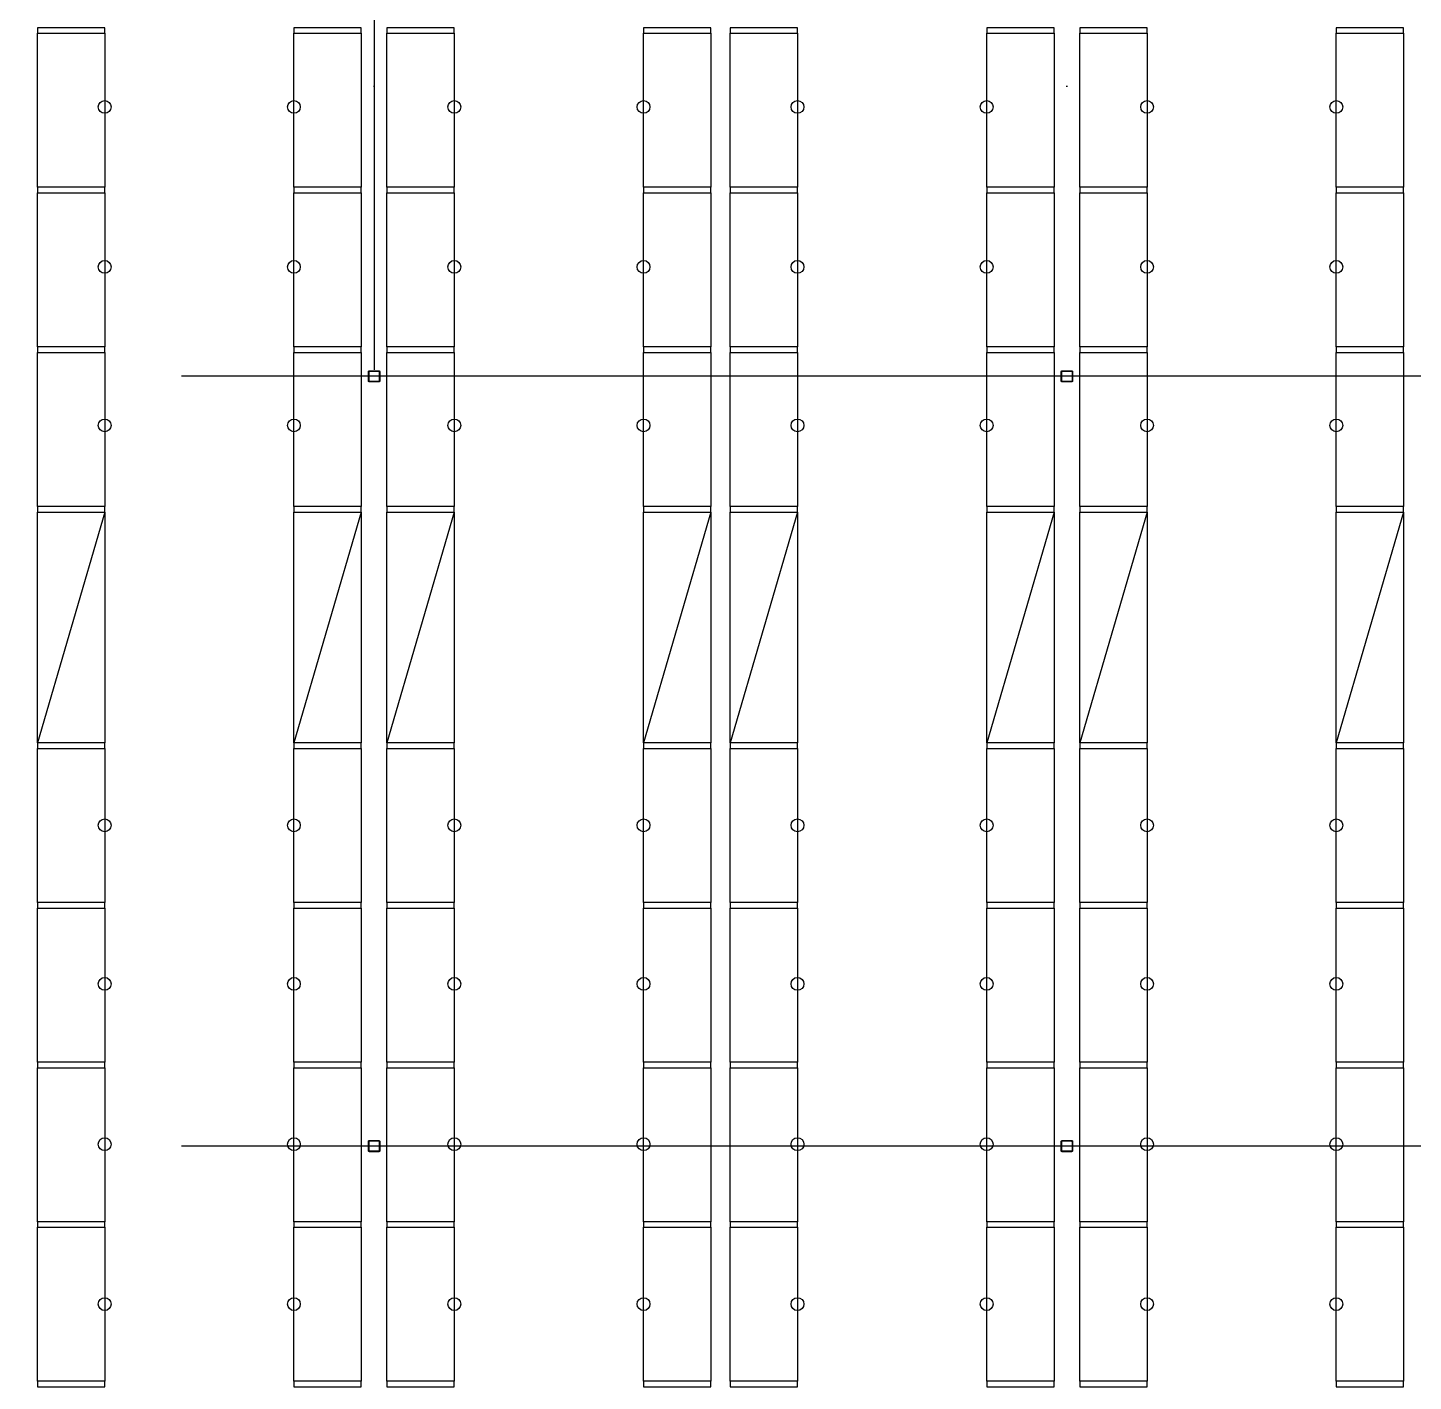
# Model space of a CAD drawing. Header units: millimetres. Extents: x 626570 to 643256, y 6233 to 11343.
# Drawn here: x 632928 to 633792, y 8820 to 9664 of the extents above; entities that cross this region are included whole.
import ezdxf

# ---------------------------------------------------------------- set-up
doc = ezdxf.new("R2010")
doc.units = ezdxf.units.MM
doc.header["$LTSCALE"] = 4000
doc.header["$MEASUREMENT"] = 0
doc.linetypes.add('DASHDOT', pattern=[1, 0.5, -0.25, 0, -0.25])
doc.linetypes.add('HIDDEN', pattern=[0.375, 0.25, -0.125])
for name, color, linetype in [('1', 4, 'DASHDOT'), ('17', 170, 'CONTINUOUS'), ('BEAMS', 170, 'CONTINUOUS'), ('FRAMES', 170, 'CONTINUOUS'), ('LIGHTS', 50, 'CONTINUOUS'), ('MASTERFOUNDATION_1', 4, 'DASHDOT'), ('MASTERFOUNDATION_25', 7, 'CONTINUOUS')]:
    doc.layers.add(name, color=color, linetype=linetype)

msp = doc.modelspace()

# ---------------------------------------------------------------- linework, layer by layer
at = {"layer": '1', "linetype": 'Continuous'}
msp.add_line((633143.86, 9922.61), (633143.86, 9450.6), dxfattribs=at)
at = {"layer": '17', "linetype": 'HIDDEN'}
for p, q in [((632975.86, 9361.97), (632933.86, 9217.97)), ((633135.86, 9361.97), (633093.86, 9217.97)), ((633193.86, 9361.97), (633151.86, 9217.97)), ((633353.87, 9361.97), (633311.87, 9217.97)), ((633407.87, 9361.97), (633365.87, 9217.97)), ((633567.87, 9361.97), (633525.87, 9217.97)), ((633625.87, 9361.97), (633583.87, 9217.97)), ((633785.87, 9361.97), (633743.87, 9217.97))]:
    msp.add_line(p, q, dxfattribs=at)
at = {"layer": 'BEAMS', "linetype": 'Continuous'}
for p, q in [((632933.86, 9564.47), (632933.86, 9660.47)), ((632975.86, 9660.47), (632975.86, 9564.47)), ((633093.86, 9564.47), (633093.86, 9660.47)), ((633135.86, 9660.47), (633135.86, 9564.47)), ((633151.86, 9564.47), (633151.86, 9660.47)), ((633193.86, 9660.47), (633193.86, 9564.47)), ((633311.87, 9564.47), (633311.87, 9660.47)), ((633353.87, 9660.47), (633353.87, 9564.47)), ((633365.87, 9564.47), (633365.87, 9660.47)), ((633407.87, 9660.47), (633407.87, 9564.47)), ((633525.87, 9564.47), (633525.87, 9660.47)), ((633567.87, 9660.47), (633567.87, 9564.47)), ((633583.87, 9564.47), (633583.87, 9660.47)), ((633625.87, 9660.47), (633625.87, 9564.47)), ((633743.87, 9564.47), (633743.87, 9660.47)), ((633785.87, 9660.47), (633785.87, 9564.47)), ((632933.86, 9464.97), (632933.86, 9560.97)), ((632975.86, 9560.97), (632975.86, 9464.97)), ((633093.86, 9464.97), (633093.86, 9560.97)), ((633135.86, 9560.97), (633135.86, 9464.97)), ((633151.86, 9464.97), (633151.86, 9560.97)), ((633193.86, 9560.97), (633193.86, 9464.97)), ((633311.87, 9464.97), (633311.87, 9560.97)), ((633353.87, 9560.97), (633353.87, 9464.97)), ((633365.87, 9464.97), (633365.87, 9560.97)), ((633407.87, 9560.97), (633407.87, 9464.97)), ((633525.87, 9464.97), (633525.87, 9560.97)), ((633567.87, 9560.97), (633567.87, 9464.97)), ((633583.87, 9464.97), (633583.87, 9560.97)), ((633625.87, 9560.97), (633625.87, 9464.97)), ((633743.87, 9464.97), (633743.87, 9560.97)), ((633785.87, 9560.97), (633785.87, 9464.97)), ((632933.86, 9365.47), (632933.86, 9461.47)), ((632975.86, 9461.47), (632975.86, 9365.47)), ((633093.86, 9365.47), (633093.86, 9461.47)), ((633135.86, 9461.47), (633135.86, 9365.47)), ((633151.86, 9365.47), (633151.86, 9461.47)), ((633193.86, 9461.47), (633193.86, 9365.47)), ((633311.87, 9365.47), (633311.87, 9461.47)), ((633353.87, 9461.47), (633353.87, 9365.47)), ((633365.87, 9365.47), (633365.87, 9461.47)), ((633407.87, 9461.47), (633407.87, 9365.47)), ((633525.87, 9365.47), (633525.87, 9461.47)), ((633567.87, 9461.47), (633567.87, 9365.47)), ((633583.87, 9365.47), (633583.87, 9461.47)), ((633625.87, 9461.47), (633625.87, 9365.47)), ((633743.87, 9365.47), (633743.87, 9461.47)), ((633785.87, 9461.47), (633785.87, 9365.47)), ((632933.86, 9217.97), (632933.86, 9361.97)), ((632975.86, 9361.97), (632975.86, 9217.97)), ((633093.86, 9217.97), (633093.86, 9361.97)), ((633135.86, 9361.97), (633135.86, 9217.97)), ((633151.86, 9217.97), (633151.86, 9361.97)), ((633193.86, 9361.97), (633193.86, 9217.97)), ((633311.87, 9217.97), (633311.87, 9361.97)), ((633353.87, 9361.97), (633353.87, 9217.97)), ((633365.87, 9217.97), (633365.87, 9361.97)), ((633407.87, 9361.97), (633407.87, 9217.97)), ((633525.87, 9217.97), (633525.87, 9361.97)), ((633567.87, 9361.97), (633567.87, 9217.97)), ((633583.87, 9217.97), (633583.87, 9361.97)), ((633625.87, 9361.97), (633625.87, 9217.97)), ((633743.87, 9217.97), (633743.87, 9361.97)), ((633785.87, 9361.97), (633785.87, 9217.97)), ((632933.86, 9118.47), (632933.86, 9214.47)), ((632975.86, 9214.47), (632975.86, 9118.47)), ((633093.86, 9118.47), (633093.86, 9214.47)), ((633135.86, 9214.47), (633135.86, 9118.47)), ((633151.86, 9118.47), (633151.86, 9214.47)), ((633193.86, 9214.47), (633193.86, 9118.47)), ((633311.87, 9118.47), (633311.87, 9214.47)), ((633353.87, 9214.47), (633353.87, 9118.47)), ((633365.87, 9118.47), (633365.87, 9214.47)), ((633407.87, 9214.47), (633407.87, 9118.47)), ((633525.87, 9118.47), (633525.87, 9214.47)), ((633567.87, 9214.47), (633567.87, 9118.47)), ((633583.87, 9118.47), (633583.87, 9214.47)), ((633625.87, 9214.47), (633625.87, 9118.47)), ((633743.87, 9118.47), (633743.87, 9214.47)), ((633785.87, 9214.47), (633785.87, 9118.47)), ((632933.86, 9018.97), (632933.86, 9114.97)), ((632975.86, 9114.97), (632975.86, 9018.97)), ((633093.86, 9018.97), (633093.86, 9114.97)), ((633135.86, 9114.97), (633135.86, 9018.97)), ((633151.86, 9018.97), (633151.86, 9114.97)), ((633193.86, 9114.97), (633193.86, 9018.97)), ((633311.87, 9018.97), (633311.87, 9114.97)), ((633353.87, 9114.97), (633353.87, 9018.97)), ((633365.87, 9018.97), (633365.87, 9114.97)), ((633407.87, 9114.97), (633407.87, 9018.97)), ((633525.87, 9018.97), (633525.87, 9114.97)), ((633567.87, 9114.97), (633567.87, 9018.97)), ((633583.87, 9018.97), (633583.87, 9114.97)), ((633625.87, 9114.97), (633625.87, 9018.97)), ((633743.87, 9018.97), (633743.87, 9114.97)), ((633785.87, 9114.97), (633785.87, 9018.97)), ((632933.86, 8919.47), (632933.86, 9015.47)), ((632975.86, 9015.47), (632975.86, 8919.47)), ((633093.86, 8919.47), (633093.86, 9015.47)), ((633135.86, 9015.47), (633135.86, 8919.47)), ((633151.86, 8919.47), (633151.86, 9015.47)), ((633193.86, 9015.47), (633193.86, 8919.47)), ((633311.87, 8919.47), (633311.87, 9015.47)), ((633353.87, 9015.47), (633353.87, 8919.47)), ((633365.87, 8919.47), (633365.87, 9015.47)), ((633407.87, 9015.47), (633407.87, 8919.47)), ((633525.87, 8919.47), (633525.87, 9015.47)), ((633567.87, 9015.47), (633567.87, 8919.47)), ((633583.87, 8919.47), (633583.87, 9015.47)), ((633625.87, 9015.47), (633625.87, 8919.47)), ((633743.87, 8919.47), (633743.87, 9015.47)), ((633785.87, 9015.47), (633785.87, 8919.47)), ((632933.86, 8819.97), (632933.86, 8915.97)), ((632975.86, 8915.97), (632975.86, 8819.97)), ((633093.86, 8819.97), (633093.86, 8915.97)), ((633135.86, 8915.97), (633135.86, 8819.97)), ((633151.86, 8819.97), (633151.86, 8915.97)), ((633193.86, 8915.97), (633193.86, 8819.97)), ((633311.87, 8819.97), (633311.87, 8915.97)), ((633353.87, 8915.97), (633353.87, 8819.97)), ((633365.87, 8819.97), (633365.87, 8915.97)), ((633407.87, 8915.97), (633407.87, 8819.97)), ((633525.87, 8819.97), (633525.87, 8915.97)), ((633567.87, 8915.97), (633567.87, 8819.97)), ((633583.87, 8819.97), (633583.87, 8915.97)), ((633625.87, 8915.97), (633625.87, 8819.97)), ((633743.87, 8819.97), (633743.87, 8915.97)), ((633785.87, 8915.97), (633785.87, 8819.97))]:
    msp.add_line(p, q, dxfattribs=at)
at = {"layer": 'FRAMES', "linetype": 'Continuous', "flags": 128}
for points in [[(632933.86, 9660.47), (632975.86, 9660.47), (632975.86, 9663.97), (632933.86, 9663.97), (632933.86, 9660.47)], [(633093.86, 9660.47), (633135.86, 9660.47), (633135.86, 9663.97), (633093.86, 9663.97), (633093.86, 9660.47)], [(633151.86, 9660.47), (633193.86, 9660.47), (633193.86, 9663.97), (633151.86, 9663.97), (633151.86, 9660.47)], [(633311.87, 9660.47), (633353.87, 9660.47), (633353.87, 9663.97), (633311.87, 9663.97), (633311.87, 9660.47)], [(633365.87, 9660.47), (633407.87, 9660.47), (633407.87, 9663.97), (633365.87, 9663.97), (633365.87, 9660.47)], [(633525.87, 9660.47), (633567.87, 9660.47), (633567.87, 9663.97), (633525.87, 9663.97), (633525.87, 9660.47)], [(633583.87, 9660.47), (633625.87, 9660.47), (633625.87, 9663.97), (633583.87, 9663.97), (633583.87, 9660.47)], [(633743.87, 9660.47), (633785.87, 9660.47), (633785.87, 9663.97), (633743.87, 9663.97), (633743.87, 9660.47)], [(632933.86, 9560.97), (632975.86, 9560.97), (632975.86, 9564.47), (632933.86, 9564.47), (632933.86, 9560.97)], [(633093.86, 9560.97), (633135.86, 9560.97), (633135.86, 9564.47), (633093.86, 9564.47), (633093.86, 9560.97)], [(633151.86, 9560.97), (633193.86, 9560.97), (633193.86, 9564.47), (633151.86, 9564.47), (633151.86, 9560.97)], [(633311.87, 9560.97), (633353.87, 9560.97), (633353.87, 9564.47), (633311.87, 9564.47), (633311.87, 9560.97)], [(633365.87, 9560.97), (633407.87, 9560.97), (633407.87, 9564.47), (633365.87, 9564.47), (633365.87, 9560.97)], [(633525.87, 9560.97), (633567.87, 9560.97), (633567.87, 9564.47), (633525.87, 9564.47), (633525.87, 9560.97)], [(633583.87, 9560.97), (633625.87, 9560.97), (633625.87, 9564.47), (633583.87, 9564.47), (633583.87, 9560.97)], [(633743.87, 9560.97), (633785.87, 9560.97), (633785.87, 9564.47), (633743.87, 9564.47), (633743.87, 9560.97)], [(632933.86, 9461.47), (632975.86, 9461.47), (632975.86, 9464.97), (632933.86, 9464.97), (632933.86, 9461.47)], [(633093.86, 9461.47), (633135.86, 9461.47), (633135.86, 9464.97), (633093.86, 9464.97), (633093.86, 9461.47)], [(633151.86, 9461.47), (633193.86, 9461.47), (633193.86, 9464.97), (633151.86, 9464.97), (633151.86, 9461.47)], [(633311.87, 9461.47), (633353.87, 9461.47), (633353.87, 9464.97), (633311.87, 9464.97), (633311.87, 9461.47)], [(633365.87, 9461.47), (633407.87, 9461.47), (633407.87, 9464.97), (633365.87, 9464.97), (633365.87, 9461.47)], [(633525.87, 9461.47), (633567.87, 9461.47), (633567.87, 9464.97), (633525.87, 9464.97), (633525.87, 9461.47)], [(633583.87, 9461.47), (633625.87, 9461.47), (633625.87, 9464.97), (633583.87, 9464.97), (633583.87, 9461.47)], [(633743.87, 9461.47), (633785.87, 9461.47), (633785.87, 9464.97), (633743.87, 9464.97), (633743.87, 9461.47)], [(632933.86, 9361.97), (632975.86, 9361.97), (632975.86, 9365.47), (632933.86, 9365.47), (632933.86, 9361.97)], [(632933.86, 9361.97), (632975.86, 9361.97), (632975.86, 9365.47), (632933.86, 9365.47), (632933.86, 9361.97)], [(633093.86, 9361.97), (633135.86, 9361.97), (633135.86, 9365.47), (633093.86, 9365.47), (633093.86, 9361.97)], [(633093.86, 9361.97), (633135.86, 9361.97), (633135.86, 9365.47), (633093.86, 9365.47), (633093.86, 9361.97)], [(633151.86, 9361.97), (633193.86, 9361.97), (633193.86, 9365.47), (633151.86, 9365.47), (633151.86, 9361.97)], [(633151.86, 9361.97), (633193.86, 9361.97), (633193.86, 9365.47), (633151.86, 9365.47), (633151.86, 9361.97)], [(633311.87, 9361.97), (633353.87, 9361.97), (633353.87, 9365.47), (633311.87, 9365.47), (633311.87, 9361.97)], [(633311.87, 9361.97), (633353.87, 9361.97), (633353.87, 9365.47), (633311.87, 9365.47), (633311.87, 9361.97)], [(633365.87, 9361.97), (633407.87, 9361.97), (633407.87, 9365.47), (633365.87, 9365.47), (633365.87, 9361.97)], [(633365.87, 9361.97), (633407.87, 9361.97), (633407.87, 9365.47), (633365.87, 9365.47), (633365.87, 9361.97)], [(633525.87, 9361.97), (633567.87, 9361.97), (633567.87, 9365.47), (633525.87, 9365.47), (633525.87, 9361.97)], [(633525.87, 9361.97), (633567.87, 9361.97), (633567.87, 9365.47), (633525.87, 9365.47), (633525.87, 9361.97)], [(633583.87, 9361.97), (633625.87, 9361.97), (633625.87, 9365.47), (633583.87, 9365.47), (633583.87, 9361.97)], [(633583.87, 9361.97), (633625.87, 9361.97), (633625.87, 9365.47), (633583.87, 9365.47), (633583.87, 9361.97)], [(633743.87, 9361.97), (633785.87, 9361.97), (633785.87, 9365.47), (633743.87, 9365.47), (633743.87, 9361.97)], [(633743.87, 9361.97), (633785.87, 9361.97), (633785.87, 9365.47), (633743.87, 9365.47), (633743.87, 9361.97)], [(632933.86, 9214.47), (632975.86, 9214.47), (632975.86, 9217.97), (632933.86, 9217.97), (632933.86, 9214.47)], [(633093.86, 9214.47), (633135.86, 9214.47), (633135.86, 9217.97), (633093.86, 9217.97), (633093.86, 9214.47)], [(633151.86, 9214.47), (633193.86, 9214.47), (633193.86, 9217.97), (633151.86, 9217.97), (633151.86, 9214.47)], [(633311.87, 9214.47), (633353.87, 9214.47), (633353.87, 9217.97), (633311.87, 9217.97), (633311.87, 9214.47)], [(633365.87, 9214.47), (633407.87, 9214.47), (633407.87, 9217.97), (633365.87, 9217.97), (633365.87, 9214.47)], [(633525.87, 9214.47), (633567.87, 9214.47), (633567.87, 9217.97), (633525.87, 9217.97), (633525.87, 9214.47)], [(633583.87, 9214.47), (633625.87, 9214.47), (633625.87, 9217.97), (633583.87, 9217.97), (633583.87, 9214.47)], [(633743.87, 9214.47), (633785.87, 9214.47), (633785.87, 9217.97), (633743.87, 9217.97), (633743.87, 9214.47)], [(632933.86, 9114.97), (632975.86, 9114.97), (632975.86, 9118.47), (632933.86, 9118.47), (632933.86, 9114.97)], [(633093.86, 9114.97), (633135.86, 9114.97), (633135.86, 9118.47), (633093.86, 9118.47), (633093.86, 9114.97)], [(633151.86, 9114.97), (633193.86, 9114.97), (633193.86, 9118.47), (633151.86, 9118.47), (633151.86, 9114.97)], [(633311.87, 9114.97), (633353.87, 9114.97), (633353.87, 9118.47), (633311.87, 9118.47), (633311.87, 9114.97)], [(633365.87, 9114.97), (633407.87, 9114.97), (633407.87, 9118.47), (633365.87, 9118.47), (633365.87, 9114.97)], [(633525.87, 9114.97), (633567.87, 9114.97), (633567.87, 9118.47), (633525.87, 9118.47), (633525.87, 9114.97)], [(633583.87, 9114.97), (633625.87, 9114.97), (633625.87, 9118.47), (633583.87, 9118.47), (633583.87, 9114.97)], [(633743.87, 9114.97), (633785.87, 9114.97), (633785.87, 9118.47), (633743.87, 9118.47), (633743.87, 9114.97)], [(632933.86, 9015.47), (632975.86, 9015.47), (632975.86, 9018.97), (632933.86, 9018.97), (632933.86, 9015.47)], [(633093.86, 9015.47), (633135.86, 9015.47), (633135.86, 9018.97), (633093.86, 9018.97), (633093.86, 9015.47)], [(633151.86, 9015.47), (633193.86, 9015.47), (633193.86, 9018.97), (633151.86, 9018.97), (633151.86, 9015.47)], [(633311.87, 9015.47), (633353.87, 9015.47), (633353.87, 9018.97), (633311.87, 9018.97), (633311.87, 9015.47)], [(633365.87, 9015.47), (633407.87, 9015.47), (633407.87, 9018.97), (633365.87, 9018.97), (633365.87, 9015.47)], [(633525.87, 9015.47), (633567.87, 9015.47), (633567.87, 9018.97), (633525.87, 9018.97), (633525.87, 9015.47)], [(633583.87, 9015.47), (633625.87, 9015.47), (633625.87, 9018.97), (633583.87, 9018.97), (633583.87, 9015.47)], [(633743.87, 9015.47), (633785.87, 9015.47), (633785.87, 9018.97), (633743.87, 9018.97), (633743.87, 9015.47)], [(632933.86, 8915.97), (632975.86, 8915.97), (632975.86, 8919.47), (632933.86, 8919.47), (632933.86, 8915.97)], [(633093.86, 8915.97), (633135.86, 8915.97), (633135.86, 8919.47), (633093.86, 8919.47), (633093.86, 8915.97)], [(633151.86, 8915.97), (633193.86, 8915.97), (633193.86, 8919.47), (633151.86, 8919.47), (633151.86, 8915.97)], [(633311.87, 8915.97), (633353.87, 8915.97), (633353.87, 8919.47), (633311.87, 8919.47), (633311.87, 8915.97)], [(633365.87, 8915.97), (633407.87, 8915.97), (633407.87, 8919.47), (633365.87, 8919.47), (633365.87, 8915.97)], [(633525.87, 8915.97), (633567.87, 8915.97), (633567.87, 8919.47), (633525.87, 8919.47), (633525.87, 8915.97)], [(633583.87, 8915.97), (633625.87, 8915.97), (633625.87, 8919.47), (633583.87, 8919.47), (633583.87, 8915.97)], [(633743.87, 8915.97), (633785.87, 8915.97), (633785.87, 8919.47), (633743.87, 8919.47), (633743.87, 8915.97)], [(632933.86, 8816.47), (632975.86, 8816.47), (632975.86, 8819.97), (632933.86, 8819.97), (632933.86, 8816.47)], [(633093.86, 8816.47), (633135.86, 8816.47), (633135.86, 8819.97), (633093.86, 8819.97), (633093.86, 8816.47)], [(633151.86, 8816.47), (633193.86, 8816.47), (633193.86, 8819.97), (633151.86, 8819.97), (633151.86, 8816.47)], [(633311.87, 8816.47), (633353.87, 8816.47), (633353.87, 8819.97), (633311.87, 8819.97), (633311.87, 8816.47)], [(633365.87, 8816.47), (633407.87, 8816.47), (633407.87, 8819.97), (633365.87, 8819.97), (633365.87, 8816.47)], [(633525.87, 8816.47), (633567.87, 8816.47), (633567.87, 8819.97), (633525.87, 8819.97), (633525.87, 8816.47)], [(633583.87, 8816.47), (633625.87, 8816.47), (633625.87, 8819.97), (633583.87, 8819.97), (633583.87, 8816.47)], [(633743.87, 8816.47), (633785.87, 8816.47), (633785.87, 8819.97), (633743.87, 8819.97), (633743.87, 8816.47)]]:
    msp.add_lwpolyline(points, close=True, dxfattribs=at)
at = {"layer": 'LIGHTS'}
for centre in [(632975.86, 9614.58), (633093.86, 9614.58), (633193.86, 9614.58), (633311.87, 9614.58), (633407.87, 9614.58), (633525.87, 9614.58), (633625.87, 9614.58), (633743.87, 9614.58), (632975.86, 9514.85), (633093.86, 9514.85), (633193.86, 9514.85), (633311.87, 9514.85), (633407.87, 9514.85), (633525.87, 9514.85), (633625.87, 9514.85), (633743.87, 9514.85), (632975.86, 9415.98), (633093.86, 9415.98), (633193.86, 9415.98), (633311.87, 9415.98), (633407.87, 9415.98), (633525.87, 9415.98), (633625.87, 9415.98), (633743.87, 9415.98), (632975.86, 9166.66), (633093.86, 9166.66), (633193.86, 9166.66), (633311.87, 9166.66), (633407.87, 9166.66), (633525.87, 9166.66), (633625.87, 9166.66), (633743.87, 9166.66), (632975.86, 9067.78), (633093.86, 9067.78), (633193.86, 9067.78), (633311.87, 9067.78), (633407.87, 9067.78), (633525.87, 9067.78), (633625.87, 9067.78), (633743.87, 9067.78), (632975.86, 8967.81), (633093.86, 8967.81), (633193.86, 8967.81), (633311.87, 8967.81), (633407.87, 8967.81), (633525.87, 8967.81), (633625.87, 8967.81), (633743.87, 8967.81), (632975.86, 8868.09), (633093.86, 8868.09), (633193.86, 8868.09), (633311.87, 8868.09), (633407.87, 8868.09), (633525.87, 8868.09), (633625.87, 8868.09), (633743.87, 8868.09)]:
    msp.add_circle(centre, 3.99, dxfattribs=at)
at = {"layer": 'MASTERFOUNDATION_1', "linetype": 'DASHDOT'}
for p, q in [((633143.86, 6627.53), (633143.86, 11123.23)), ((633575.87, 6627.53), (633575.87, 11123.23)), ((643023.86, 9446.61), (626796.64, 9446.61)), ((643023.86, 8966.61), (626796.64, 8966.61))]:
    msp.add_line(p, q, dxfattribs=at)
at = {"layer": 'MASTERFOUNDATION_25', "linetype": 'Continuous', "flags": 128}
for points in [[(633140.98, 9450.11), (633146.74, 9450.11), (633146.76, 9450.11), (633146.78, 9450.11), (633146.81, 9450.1), (633146.83, 9450.1), (633146.85, 9450.1), (633146.87, 9450.09), (633146.89, 9450.09), (633146.91, 9450.08), (633146.93, 9450.08), (633146.95, 9450.07), (633146.97, 9450.06), (633146.99, 9450.05), (633147.01, 9450.05), (633147.03, 9450.04), (633147.05, 9450.02), (633147.07, 9450.01), (633147.09, 9450), (633147.11, 9449.99), (633147.12, 9449.98), (633147.14, 9449.96), (633147.16, 9449.95), (633147.17, 9449.93), (633147.19, 9449.92), (633147.2, 9449.9), (633147.22, 9449.89), (633147.23, 9449.87), (633147.24, 9449.85), (633147.26, 9449.83), (633147.27, 9449.82), (633147.28, 9449.8), (633147.29, 9449.78), (633147.3, 9449.76), (633147.31, 9449.74), (633147.32, 9449.72), (633147.33, 9449.7), (633147.33, 9449.68), (633147.34, 9449.66), (633147.34, 9449.64), (633147.35, 9449.62), (633147.35, 9449.59), (633147.36, 9449.57), (633147.36, 9449.55), (633147.36, 9449.53), (633147.36, 9449.51), (633147.36, 9449.49), (633147.36, 9443.73), (633147.36, 9443.71), (633147.36, 9443.69), (633147.36, 9443.66), (633147.36, 9443.64), (633147.35, 9443.62), (633147.35, 9443.6), (633147.34, 9443.58), (633147.34, 9443.56), (633147.33, 9443.54), (633147.33, 9443.52), (633147.32, 9443.5), (633147.31, 9443.48), (633147.3, 9443.46), (633147.29, 9443.44), (633147.28, 9443.42), (633147.27, 9443.4), (633147.26, 9443.38), (633147.24, 9443.36), (633147.23, 9443.35), (633147.22, 9443.33), (633147.2, 9443.31), (633147.19, 9443.3), (633147.17, 9443.28), (633147.16, 9443.27), (633147.14, 9443.25), (633147.12, 9443.24), (633147.11, 9443.23), (633147.09, 9443.21), (633147.07, 9443.2), (633147.05, 9443.19), (633147.03, 9443.18), (633147.01, 9443.17), (633146.99, 9443.16), (633146.97, 9443.15), (633146.95, 9443.15), (633146.93, 9443.14), (633146.91, 9443.13), (633146.89, 9443.13), (633146.87, 9443.12), (633146.85, 9443.12), (633146.83, 9443.11), (633146.81, 9443.11), (633146.78, 9443.11), (633146.76, 9443.11), (633146.74, 9443.11), (633140.98, 9443.11), (633140.96, 9443.11), (633140.94, 9443.11), (633140.92, 9443.11), (633140.9, 9443.11), (633140.88, 9443.12), (633140.86, 9443.12), (633140.83, 9443.13), (633140.81, 9443.13), (633140.79, 9443.14), (633140.77, 9443.15), (633140.75, 9443.15), (633140.73, 9443.16), (633140.71, 9443.17), (633140.69, 9443.18), (633140.67, 9443.19), (633140.65, 9443.2), (633140.64, 9443.21), (633140.62, 9443.23), (633140.6, 9443.24), (633140.58, 9443.25), (633140.57, 9443.27), (633140.55, 9443.28), (633140.54, 9443.3), (633140.52, 9443.31), (633140.51, 9443.33), (633140.49, 9443.35), (633140.48, 9443.36), (633140.47, 9443.38), (633140.46, 9443.4), (633140.45, 9443.42), (633140.44, 9443.44), (633140.43, 9443.46), (633140.42, 9443.48), (633140.41, 9443.5), (633140.4, 9443.52), (633140.39, 9443.54), (633140.39, 9443.56), (633140.38, 9443.58), (633140.38, 9443.6), (633140.37, 9443.62), (633140.37, 9443.64), (633140.37, 9443.66), (633140.36, 9443.69), (633140.36, 9443.71), (633140.36, 9443.73), (633140.36, 9449.49), (633140.36, 9449.51), (633140.36, 9449.53), (633140.37, 9449.55), (633140.37, 9449.57), (633140.37, 9449.59), (633140.38, 9449.62), (633140.38, 9449.64), (633140.39, 9449.66), (633140.39, 9449.68), (633140.4, 9449.7), (633140.41, 9449.72), (633140.42, 9449.74), (633140.43, 9449.76), (633140.44, 9449.78), (633140.45, 9449.8), (633140.46, 9449.82), (633140.47, 9449.83), (633140.48, 9449.85), (633140.49, 9449.87), (633140.51, 9449.89), (633140.52, 9449.9), (633140.54, 9449.92), (633140.55, 9449.93), (633140.57, 9449.95), (633140.58, 9449.96), (633140.6, 9449.98), (633140.62, 9449.99), (633140.64, 9450), (633140.65, 9450.01), (633140.67, 9450.02), (633140.69, 9450.04), (633140.71, 9450.05), (633140.73, 9450.05), (633140.75, 9450.06), (633140.77, 9450.07), (633140.79, 9450.08), (633140.81, 9450.08), (633140.83, 9450.09), (633140.86, 9450.09), (633140.88, 9450.1), (633140.9, 9450.1), (633140.92, 9450.1), (633140.94, 9450.11), (633140.96, 9450.11), (633140.98, 9450.11)], [(633140.98, 9449.8), (633146.74, 9449.8), (633146.75, 9449.8), (633146.76, 9449.79), (633146.77, 9449.79), (633146.78, 9449.79), (633146.79, 9449.79), (633146.81, 9449.79), (633146.82, 9449.79), (633146.83, 9449.78), (633146.84, 9449.78), (633146.85, 9449.78), (633146.86, 9449.77), (633146.87, 9449.77), (633146.88, 9449.76), (633146.89, 9449.76), (633146.9, 9449.75), (633146.9, 9449.75), (633146.91, 9449.74), (633146.92, 9449.74), (633146.93, 9449.73), (633146.94, 9449.72), (633146.95, 9449.72), (633146.96, 9449.71), (633146.96, 9449.7), (633146.97, 9449.69), (633146.98, 9449.69), (633146.98, 9449.68), (633146.99, 9449.67), (633147, 9449.66), (633147, 9449.65), (633147.01, 9449.64), (633147.01, 9449.63), (633147.02, 9449.62), (633147.02, 9449.61), (633147.03, 9449.6), (633147.03, 9449.59), (633147.03, 9449.58), (633147.04, 9449.57), (633147.04, 9449.56), (633147.04, 9449.55), (633147.05, 9449.54), (633147.05, 9449.53), (633147.05, 9449.52), (633147.05, 9449.51), (633147.05, 9449.5), (633147.05, 9449.49), (633147.05, 9443.73), (633147.05, 9443.72), (633147.05, 9443.71), (633147.05, 9443.7), (633147.05, 9443.69), (633147.05, 9443.68), (633147.04, 9443.67), (633147.04, 9443.66), (633147.04, 9443.64), (633147.03, 9443.63), (633147.03, 9443.62), (633147.03, 9443.61), (633147.02, 9443.6), (633147.02, 9443.59), (633147.01, 9443.58), (633147.01, 9443.58), (633147, 9443.57), (633147, 9443.56), (633146.99, 9443.55), (633146.98, 9443.54), (633146.98, 9443.53), (633146.97, 9443.52), (633146.96, 9443.52), (633146.96, 9443.51), (633146.95, 9443.5), (633146.94, 9443.49), (633146.93, 9443.49), (633146.92, 9443.48), (633146.91, 9443.47), (633146.9, 9443.47), (633146.9, 9443.46), (633146.89, 9443.46), (633146.88, 9443.45), (633146.87, 9443.45), (633146.86, 9443.44), (633146.85, 9443.44), (633146.84, 9443.44), (633146.83, 9443.43), (633146.82, 9443.43), (633146.81, 9443.43), (633146.79, 9443.43), (633146.78, 9443.42), (633146.77, 9443.42), (633146.76, 9443.42), (633146.75, 9443.42), (633146.74, 9443.42), (633140.98, 9443.42), (633140.97, 9443.42), (633140.96, 9443.42), (633140.95, 9443.42), (633140.94, 9443.42), (633140.93, 9443.43), (633140.92, 9443.43), (633140.91, 9443.43), (633140.9, 9443.43), (633140.89, 9443.44), (633140.88, 9443.44), (633140.87, 9443.44), (633140.86, 9443.45), (633140.85, 9443.45), (633140.84, 9443.46), (633140.83, 9443.46), (633140.82, 9443.47), (633140.81, 9443.47), (633140.8, 9443.48), (633140.79, 9443.49), (633140.79, 9443.49), (633140.78, 9443.5), (633140.77, 9443.51), (633140.76, 9443.52), (633140.76, 9443.52), (633140.75, 9443.53), (633140.74, 9443.54), (633140.73, 9443.55), (633140.73, 9443.56), (633140.72, 9443.57), (633140.72, 9443.58), (633140.71, 9443.58), (633140.71, 9443.59), (633140.7, 9443.6), (633140.7, 9443.61), (633140.69, 9443.62), (633140.69, 9443.63), (633140.69, 9443.64), (633140.68, 9443.66), (633140.68, 9443.67), (633140.68, 9443.68), (633140.68, 9443.69), (633140.68, 9443.7), (633140.68, 9443.71), (633140.68, 9443.72), (633140.68, 9443.73), (633140.68, 9449.49), (633140.68, 9449.5), (633140.68, 9449.51), (633140.68, 9449.52), (633140.68, 9449.53), (633140.68, 9449.54), (633140.68, 9449.55), (633140.68, 9449.56), (633140.69, 9449.57), (633140.69, 9449.58), (633140.69, 9449.59), (633140.7, 9449.6), (633140.7, 9449.61), (633140.71, 9449.62), (633140.71, 9449.63), (633140.72, 9449.64), (633140.72, 9449.65), (633140.73, 9449.66), (633140.73, 9449.67), (633140.74, 9449.68), (633140.75, 9449.69), (633140.76, 9449.69), (633140.76, 9449.7), (633140.77, 9449.71), (633140.78, 9449.72), (633140.79, 9449.72), (633140.79, 9449.73), (633140.8, 9449.74), (633140.81, 9449.74), (633140.82, 9449.75), (633140.83, 9449.75), (633140.84, 9449.76), (633140.85, 9449.76), (633140.86, 9449.77), (633140.87, 9449.77), (633140.88, 9449.78), (633140.89, 9449.78), (633140.9, 9449.78), (633140.91, 9449.79), (633140.92, 9449.79), (633140.93, 9449.79), (633140.94, 9449.79), (633140.95, 9449.79), (633140.96, 9449.79), (633140.97, 9449.8), (633140.98, 9449.8)], [(633572.99, 9450.11), (633578.75, 9450.11), (633578.77, 9450.11), (633578.79, 9450.11), (633578.81, 9450.1), (633578.84, 9450.1), (633578.86, 9450.1), (633578.88, 9450.09), (633578.9, 9450.09), (633578.92, 9450.08), (633578.94, 9450.08), (633578.96, 9450.07), (633578.98, 9450.06), (633579, 9450.05), (633579.02, 9450.05), (633579.04, 9450.04), (633579.06, 9450.02), (633579.08, 9450.01), (633579.1, 9450), (633579.11, 9449.99), (633579.13, 9449.98), (633579.15, 9449.96), (633579.16, 9449.95), (633579.18, 9449.93), (633579.2, 9449.92), (633579.21, 9449.9), (633579.23, 9449.89), (633579.24, 9449.87), (633579.25, 9449.85), (633579.26, 9449.83), (633579.28, 9449.82), (633579.29, 9449.8), (633579.3, 9449.78), (633579.31, 9449.76), (633579.32, 9449.74), (633579.33, 9449.72), (633579.33, 9449.7), (633579.34, 9449.68), (633579.35, 9449.66), (633579.35, 9449.64), (633579.36, 9449.62), (633579.36, 9449.59), (633579.36, 9449.57), (633579.37, 9449.55), (633579.37, 9449.53), (633579.37, 9449.51), (633579.37, 9449.49), (633579.37, 9443.73), (633579.37, 9443.71), (633579.37, 9443.69), (633579.37, 9443.66), (633579.36, 9443.64), (633579.36, 9443.62), (633579.36, 9443.6), (633579.35, 9443.58), (633579.35, 9443.56), (633579.34, 9443.54), (633579.33, 9443.52), (633579.33, 9443.5), (633579.32, 9443.48), (633579.31, 9443.46), (633579.3, 9443.44), (633579.29, 9443.42), (633579.28, 9443.4), (633579.26, 9443.38), (633579.25, 9443.36), (633579.24, 9443.35), (633579.23, 9443.33), (633579.21, 9443.31), (633579.2, 9443.3), (633579.18, 9443.28), (633579.16, 9443.27), (633579.15, 9443.25), (633579.13, 9443.24), (633579.11, 9443.23), (633579.1, 9443.21), (633579.08, 9443.2), (633579.06, 9443.19), (633579.04, 9443.18), (633579.02, 9443.17), (633579, 9443.16), (633578.98, 9443.15), (633578.96, 9443.15), (633578.94, 9443.14), (633578.92, 9443.13), (633578.9, 9443.13), (633578.88, 9443.12), (633578.86, 9443.12), (633578.84, 9443.11), (633578.81, 9443.11), (633578.79, 9443.11), (633578.77, 9443.11), (633578.75, 9443.11), (633572.99, 9443.11), (633572.97, 9443.11), (633572.95, 9443.11), (633572.93, 9443.11), (633572.91, 9443.11), (633572.88, 9443.12), (633572.86, 9443.12), (633572.84, 9443.13), (633572.82, 9443.13), (633572.8, 9443.14), (633572.78, 9443.15), (633572.76, 9443.15), (633572.74, 9443.16), (633572.72, 9443.17), (633572.7, 9443.18), (633572.68, 9443.19), (633572.66, 9443.2), (633572.64, 9443.21), (633572.63, 9443.23), (633572.61, 9443.24), (633572.59, 9443.25), (633572.58, 9443.27), (633572.56, 9443.28), (633572.55, 9443.3), (633572.53, 9443.31), (633572.52, 9443.33), (633572.5, 9443.35), (633572.49, 9443.36), (633572.48, 9443.38), (633572.47, 9443.4), (633572.45, 9443.42), (633572.44, 9443.44), (633572.43, 9443.46), (633572.42, 9443.48), (633572.42, 9443.5), (633572.41, 9443.52), (633572.4, 9443.54), (633572.39, 9443.56), (633572.39, 9443.58), (633572.38, 9443.6), (633572.38, 9443.62), (633572.38, 9443.64), (633572.37, 9443.66), (633572.37, 9443.69), (633572.37, 9443.71), (633572.37, 9443.73), (633572.37, 9449.49), (633572.37, 9449.51), (633572.37, 9449.53), (633572.37, 9449.55), (633572.38, 9449.57), (633572.38, 9449.59), (633572.38, 9449.62), (633572.39, 9449.64), (633572.39, 9449.66), (633572.4, 9449.68), (633572.41, 9449.7), (633572.42, 9449.72), (633572.42, 9449.74), (633572.43, 9449.76), (633572.44, 9449.78), (633572.45, 9449.8), (633572.47, 9449.82), (633572.48, 9449.83), (633572.49, 9449.85), (633572.5, 9449.87), (633572.52, 9449.89), (633572.53, 9449.9), (633572.55, 9449.92), (633572.56, 9449.93), (633572.58, 9449.95), (633572.59, 9449.96), (633572.61, 9449.98), (633572.63, 9449.99), (633572.64, 9450), (633572.66, 9450.01), (633572.68, 9450.02), (633572.7, 9450.04), (633572.72, 9450.05), (633572.74, 9450.05), (633572.76, 9450.06), (633572.78, 9450.07), (633572.8, 9450.08), (633572.82, 9450.08), (633572.84, 9450.09), (633572.86, 9450.09), (633572.88, 9450.1), (633572.91, 9450.1), (633572.93, 9450.1), (633572.95, 9450.11), (633572.97, 9450.11), (633572.99, 9450.11)], [(633572.99, 9449.8), (633578.75, 9449.8), (633578.76, 9449.8), (633578.77, 9449.79), (633578.78, 9449.79), (633578.79, 9449.79), (633578.8, 9449.79), (633578.81, 9449.79), (633578.82, 9449.79), (633578.83, 9449.78), (633578.84, 9449.78), (633578.85, 9449.78), (633578.86, 9449.77), (633578.87, 9449.77), (633578.88, 9449.76), (633578.89, 9449.76), (633578.9, 9449.75), (633578.91, 9449.75), (633578.92, 9449.74), (633578.93, 9449.74), (633578.94, 9449.73), (633578.95, 9449.72), (633578.96, 9449.72), (633578.96, 9449.71), (633578.97, 9449.7), (633578.98, 9449.69), (633578.99, 9449.69), (633578.99, 9449.68), (633579, 9449.67), (633579, 9449.66), (633579.01, 9449.65), (633579.02, 9449.64), (633579.02, 9449.63), (633579.03, 9449.62), (633579.03, 9449.61), (633579.04, 9449.6), (633579.04, 9449.59), (633579.04, 9449.58), (633579.05, 9449.57), (633579.05, 9449.56), (633579.05, 9449.55), (633579.05, 9449.54), (633579.05, 9449.53), (633579.06, 9449.52), (633579.06, 9449.51), (633579.06, 9449.5), (633579.06, 9449.49), (633579.06, 9443.73), (633579.06, 9443.72), (633579.06, 9443.71), (633579.06, 9443.7), (633579.05, 9443.69), (633579.05, 9443.68), (633579.05, 9443.67), (633579.05, 9443.66), (633579.05, 9443.64), (633579.04, 9443.63), (633579.04, 9443.62), (633579.04, 9443.61), (633579.03, 9443.6), (633579.03, 9443.59), (633579.02, 9443.58), (633579.02, 9443.58), (633579.01, 9443.57), (633579, 9443.56), (633579, 9443.55), (633578.99, 9443.54), (633578.99, 9443.53), (633578.98, 9443.52), (633578.97, 9443.52), (633578.96, 9443.51), (633578.96, 9443.5), (633578.95, 9443.49), (633578.94, 9443.49), (633578.93, 9443.48), (633578.92, 9443.47), (633578.91, 9443.47), (633578.9, 9443.46), (633578.89, 9443.46), (633578.88, 9443.45), (633578.87, 9443.45), (633578.86, 9443.44), (633578.85, 9443.44), (633578.84, 9443.44), (633578.83, 9443.43), (633578.82, 9443.43), (633578.81, 9443.43), (633578.8, 9443.43), (633578.79, 9443.42), (633578.78, 9443.42), (633578.77, 9443.42), (633578.76, 9443.42), (633578.75, 9443.42), (633572.99, 9443.42), (633572.98, 9443.42), (633572.97, 9443.42), (633572.96, 9443.42), (633572.95, 9443.42), (633572.94, 9443.43), (633572.93, 9443.43), (633572.92, 9443.43), (633572.91, 9443.43), (633572.9, 9443.44), (633572.89, 9443.44), (633572.88, 9443.44), (633572.87, 9443.45), (633572.86, 9443.45), (633572.85, 9443.46), (633572.84, 9443.46), (633572.83, 9443.47), (633572.82, 9443.47), (633572.81, 9443.48), (633572.8, 9443.49), (633572.79, 9443.49), (633572.79, 9443.5), (633572.78, 9443.51), (633572.77, 9443.52), (633572.76, 9443.52), (633572.76, 9443.53), (633572.75, 9443.54), (633572.74, 9443.55), (633572.74, 9443.56), (633572.73, 9443.57), (633572.72, 9443.58), (633572.72, 9443.58), (633572.71, 9443.59), (633572.71, 9443.6), (633572.71, 9443.61), (633572.7, 9443.62), (633572.7, 9443.63), (633572.7, 9443.64), (633572.69, 9443.66), (633572.69, 9443.67), (633572.69, 9443.68), (633572.69, 9443.69), (633572.69, 9443.7), (633572.68, 9443.71), (633572.68, 9443.72), (633572.68, 9443.73), (633572.68, 9449.49), (633572.68, 9449.5), (633572.68, 9449.51), (633572.69, 9449.52), (633572.69, 9449.53), (633572.69, 9449.54), (633572.69, 9449.55), (633572.69, 9449.56), (633572.7, 9449.57), (633572.7, 9449.58), (633572.7, 9449.59), (633572.71, 9449.6), (633572.71, 9449.61), (633572.71, 9449.62), (633572.72, 9449.63), (633572.72, 9449.64), (633572.73, 9449.65), (633572.74, 9449.66), (633572.74, 9449.67), (633572.75, 9449.68), (633572.76, 9449.69), (633572.76, 9449.69), (633572.77, 9449.7), (633572.78, 9449.71), (633572.79, 9449.72), (633572.79, 9449.72), (633572.8, 9449.73), (633572.81, 9449.74), (633572.82, 9449.74), (633572.83, 9449.75), (633572.84, 9449.75), (633572.85, 9449.76), (633572.86, 9449.76), (633572.87, 9449.77), (633572.88, 9449.77), (633572.89, 9449.78), (633572.9, 9449.78), (633572.91, 9449.78), (633572.92, 9449.79), (633572.93, 9449.79), (633572.94, 9449.79), (633572.95, 9449.79), (633572.96, 9449.79), (633572.97, 9449.79), (633572.98, 9449.8), (633572.99, 9449.8)], [(633140.98, 8970.11), (633146.74, 8970.11), (633146.76, 8970.11), (633146.78, 8970.11), (633146.81, 8970.1), (633146.83, 8970.1), (633146.85, 8970.1), (633146.87, 8970.09), (633146.89, 8970.09), (633146.91, 8970.08), (633146.93, 8970.08), (633146.95, 8970.07), (633146.97, 8970.06), (633146.99, 8970.05), (633147.01, 8970.05), (633147.03, 8970.04), (633147.05, 8970.02), (633147.07, 8970.01), (633147.09, 8970), (633147.11, 8969.99), (633147.12, 8969.98), (633147.14, 8969.96), (633147.16, 8969.95), (633147.17, 8969.93), (633147.19, 8969.92), (633147.2, 8969.9), (633147.22, 8969.89), (633147.23, 8969.87), (633147.24, 8969.85), (633147.26, 8969.83), (633147.27, 8969.82), (633147.28, 8969.8), (633147.29, 8969.78), (633147.3, 8969.76), (633147.31, 8969.74), (633147.32, 8969.72), (633147.33, 8969.7), (633147.33, 8969.68), (633147.34, 8969.66), (633147.34, 8969.64), (633147.35, 8969.62), (633147.35, 8969.59), (633147.36, 8969.57), (633147.36, 8969.55), (633147.36, 8969.53), (633147.36, 8969.51), (633147.36, 8969.49), (633147.36, 8963.73), (633147.36, 8963.71), (633147.36, 8963.69), (633147.36, 8963.66), (633147.36, 8963.64), (633147.35, 8963.62), (633147.35, 8963.6), (633147.34, 8963.58), (633147.34, 8963.56), (633147.33, 8963.54), (633147.33, 8963.52), (633147.32, 8963.5), (633147.31, 8963.48), (633147.3, 8963.46), (633147.29, 8963.44), (633147.28, 8963.42), (633147.27, 8963.4), (633147.26, 8963.38), (633147.24, 8963.36), (633147.23, 8963.35), (633147.22, 8963.33), (633147.2, 8963.31), (633147.19, 8963.3), (633147.17, 8963.28), (633147.16, 8963.27), (633147.14, 8963.25), (633147.12, 8963.24), (633147.11, 8963.23), (633147.09, 8963.21), (633147.07, 8963.2), (633147.05, 8963.19), (633147.03, 8963.18), (633147.01, 8963.17), (633146.99, 8963.16), (633146.97, 8963.15), (633146.95, 8963.15), (633146.93, 8963.14), (633146.91, 8963.13), (633146.89, 8963.13), (633146.87, 8963.12), (633146.85, 8963.12), (633146.83, 8963.11), (633146.81, 8963.11), (633146.78, 8963.11), (633146.76, 8963.11), (633146.74, 8963.11), (633140.98, 8963.11), (633140.96, 8963.11), (633140.94, 8963.11), (633140.92, 8963.11), (633140.9, 8963.11), (633140.88, 8963.12), (633140.86, 8963.12), (633140.83, 8963.13), (633140.81, 8963.13), (633140.79, 8963.14), (633140.77, 8963.15), (633140.75, 8963.15), (633140.73, 8963.16), (633140.71, 8963.17), (633140.69, 8963.18), (633140.67, 8963.19), (633140.65, 8963.2), (633140.64, 8963.21), (633140.62, 8963.23), (633140.6, 8963.24), (633140.58, 8963.25), (633140.57, 8963.27), (633140.55, 8963.28), (633140.54, 8963.3), (633140.52, 8963.31), (633140.51, 8963.33), (633140.49, 8963.35), (633140.48, 8963.36), (633140.47, 8963.38), (633140.46, 8963.4), (633140.45, 8963.42), (633140.44, 8963.44), (633140.43, 8963.46), (633140.42, 8963.48), (633140.41, 8963.5), (633140.4, 8963.52), (633140.39, 8963.54), (633140.39, 8963.56), (633140.38, 8963.58), (633140.38, 8963.6), (633140.37, 8963.62), (633140.37, 8963.64), (633140.37, 8963.66), (633140.36, 8963.69), (633140.36, 8963.71), (633140.36, 8963.73), (633140.36, 8969.49), (633140.36, 8969.51), (633140.36, 8969.53), (633140.37, 8969.55), (633140.37, 8969.57), (633140.37, 8969.59), (633140.38, 8969.62), (633140.38, 8969.64), (633140.39, 8969.66), (633140.39, 8969.68), (633140.4, 8969.7), (633140.41, 8969.72), (633140.42, 8969.74), (633140.43, 8969.76), (633140.44, 8969.78), (633140.45, 8969.8), (633140.46, 8969.82), (633140.47, 8969.83), (633140.48, 8969.85), (633140.49, 8969.87), (633140.51, 8969.89), (633140.52, 8969.9), (633140.54, 8969.92), (633140.55, 8969.93), (633140.57, 8969.95), (633140.58, 8969.96), (633140.6, 8969.98), (633140.62, 8969.99), (633140.64, 8970), (633140.65, 8970.01), (633140.67, 8970.02), (633140.69, 8970.04), (633140.71, 8970.05), (633140.73, 8970.05), (633140.75, 8970.06), (633140.77, 8970.07), (633140.79, 8970.08), (633140.81, 8970.08), (633140.83, 8970.09), (633140.86, 8970.09), (633140.88, 8970.1), (633140.9, 8970.1), (633140.92, 8970.1), (633140.94, 8970.11), (633140.96, 8970.11), (633140.98, 8970.11)], [(633140.98, 8969.8), (633146.74, 8969.8), (633146.75, 8969.8), (633146.76, 8969.79), (633146.77, 8969.79), (633146.78, 8969.79), (633146.79, 8969.79), (633146.81, 8969.79), (633146.82, 8969.79), (633146.83, 8969.78), (633146.84, 8969.78), (633146.85, 8969.78), (633146.86, 8969.77), (633146.87, 8969.77), (633146.88, 8969.76), (633146.89, 8969.76), (633146.9, 8969.75), (633146.9, 8969.75), (633146.91, 8969.74), (633146.92, 8969.74), (633146.93, 8969.73), (633146.94, 8969.72), (633146.95, 8969.72), (633146.96, 8969.71), (633146.96, 8969.7), (633146.97, 8969.69), (633146.98, 8969.69), (633146.98, 8969.68), (633146.99, 8969.67), (633147, 8969.66), (633147, 8969.65), (633147.01, 8969.64), (633147.01, 8969.63), (633147.02, 8969.62), (633147.02, 8969.61), (633147.03, 8969.6), (633147.03, 8969.59), (633147.03, 8969.58), (633147.04, 8969.57), (633147.04, 8969.56), (633147.04, 8969.55), (633147.05, 8969.54), (633147.05, 8969.53), (633147.05, 8969.52), (633147.05, 8969.51), (633147.05, 8969.5), (633147.05, 8969.49), (633147.05, 8963.73), (633147.05, 8963.72), (633147.05, 8963.71), (633147.05, 8963.7), (633147.05, 8963.69), (633147.05, 8963.68), (633147.04, 8963.67), (633147.04, 8963.66), (633147.04, 8963.64), (633147.03, 8963.63), (633147.03, 8963.62), (633147.03, 8963.61), (633147.02, 8963.6), (633147.02, 8963.59), (633147.01, 8963.58), (633147.01, 8963.58), (633147, 8963.57), (633147, 8963.56), (633146.99, 8963.55), (633146.98, 8963.54), (633146.98, 8963.53), (633146.97, 8963.52), (633146.96, 8963.52), (633146.96, 8963.51), (633146.95, 8963.5), (633146.94, 8963.49), (633146.93, 8963.49), (633146.92, 8963.48), (633146.91, 8963.47), (633146.9, 8963.47), (633146.9, 8963.46), (633146.89, 8963.46), (633146.88, 8963.45), (633146.87, 8963.45), (633146.86, 8963.44), (633146.85, 8963.44), (633146.84, 8963.44), (633146.83, 8963.43), (633146.82, 8963.43), (633146.81, 8963.43), (633146.79, 8963.43), (633146.78, 8963.42), (633146.77, 8963.42), (633146.76, 8963.42), (633146.75, 8963.42), (633146.74, 8963.42), (633140.98, 8963.42), (633140.97, 8963.42), (633140.96, 8963.42), (633140.95, 8963.42), (633140.94, 8963.42), (633140.93, 8963.43), (633140.92, 8963.43), (633140.91, 8963.43), (633140.9, 8963.43), (633140.89, 8963.44), (633140.88, 8963.44), (633140.87, 8963.44), (633140.86, 8963.45), (633140.85, 8963.45), (633140.84, 8963.46), (633140.83, 8963.46), (633140.82, 8963.47), (633140.81, 8963.47), (633140.8, 8963.48), (633140.79, 8963.49), (633140.79, 8963.49), (633140.78, 8963.5), (633140.77, 8963.51), (633140.76, 8963.52), (633140.76, 8963.52), (633140.75, 8963.53), (633140.74, 8963.54), (633140.73, 8963.55), (633140.73, 8963.56), (633140.72, 8963.57), (633140.72, 8963.58), (633140.71, 8963.58), (633140.71, 8963.59), (633140.7, 8963.6), (633140.7, 8963.61), (633140.69, 8963.62), (633140.69, 8963.63), (633140.69, 8963.64), (633140.68, 8963.66), (633140.68, 8963.67), (633140.68, 8963.68), (633140.68, 8963.69), (633140.68, 8963.7), (633140.68, 8963.71), (633140.68, 8963.72), (633140.68, 8963.73), (633140.68, 8969.49), (633140.68, 8969.5), (633140.68, 8969.51), (633140.68, 8969.52), (633140.68, 8969.53), (633140.68, 8969.54), (633140.68, 8969.55), (633140.68, 8969.56), (633140.69, 8969.57), (633140.69, 8969.58), (633140.69, 8969.59), (633140.7, 8969.6), (633140.7, 8969.61), (633140.71, 8969.62), (633140.71, 8969.63), (633140.72, 8969.64), (633140.72, 8969.65), (633140.73, 8969.66), (633140.73, 8969.67), (633140.74, 8969.68), (633140.75, 8969.69), (633140.76, 8969.69), (633140.76, 8969.7), (633140.77, 8969.71), (633140.78, 8969.72), (633140.79, 8969.72), (633140.79, 8969.73), (633140.8, 8969.74), (633140.81, 8969.74), (633140.82, 8969.75), (633140.83, 8969.75), (633140.84, 8969.76), (633140.85, 8969.76), (633140.86, 8969.77), (633140.87, 8969.77), (633140.88, 8969.78), (633140.89, 8969.78), (633140.9, 8969.78), (633140.91, 8969.79), (633140.92, 8969.79), (633140.93, 8969.79), (633140.94, 8969.79), (633140.95, 8969.79), (633140.96, 8969.79), (633140.97, 8969.8), (633140.98, 8969.8)], [(633572.99, 8970.11), (633578.75, 8970.11), (633578.77, 8970.11), (633578.79, 8970.11), (633578.81, 8970.1), (633578.84, 8970.1), (633578.86, 8970.1), (633578.88, 8970.09), (633578.9, 8970.09), (633578.92, 8970.08), (633578.94, 8970.08), (633578.96, 8970.07), (633578.98, 8970.06), (633579, 8970.05), (633579.02, 8970.05), (633579.04, 8970.04), (633579.06, 8970.02), (633579.08, 8970.01), (633579.1, 8970), (633579.11, 8969.99), (633579.13, 8969.98), (633579.15, 8969.96), (633579.16, 8969.95), (633579.18, 8969.93), (633579.2, 8969.92), (633579.21, 8969.9), (633579.23, 8969.89), (633579.24, 8969.87), (633579.25, 8969.85), (633579.26, 8969.83), (633579.28, 8969.82), (633579.29, 8969.8), (633579.3, 8969.78), (633579.31, 8969.76), (633579.32, 8969.74), (633579.33, 8969.72), (633579.33, 8969.7), (633579.34, 8969.68), (633579.35, 8969.66), (633579.35, 8969.64), (633579.36, 8969.62), (633579.36, 8969.59), (633579.36, 8969.57), (633579.37, 8969.55), (633579.37, 8969.53), (633579.37, 8969.51), (633579.37, 8969.49), (633579.37, 8963.73), (633579.37, 8963.71), (633579.37, 8963.69), (633579.37, 8963.66), (633579.36, 8963.64), (633579.36, 8963.62), (633579.36, 8963.6), (633579.35, 8963.58), (633579.35, 8963.56), (633579.34, 8963.54), (633579.33, 8963.52), (633579.33, 8963.5), (633579.32, 8963.48), (633579.31, 8963.46), (633579.3, 8963.44), (633579.29, 8963.42), (633579.28, 8963.4), (633579.26, 8963.38), (633579.25, 8963.36), (633579.24, 8963.35), (633579.23, 8963.33), (633579.21, 8963.31), (633579.2, 8963.3), (633579.18, 8963.28), (633579.16, 8963.27), (633579.15, 8963.25), (633579.13, 8963.24), (633579.11, 8963.23), (633579.1, 8963.21), (633579.08, 8963.2), (633579.06, 8963.19), (633579.04, 8963.18), (633579.02, 8963.17), (633579, 8963.16), (633578.98, 8963.15), (633578.96, 8963.15), (633578.94, 8963.14), (633578.92, 8963.13), (633578.9, 8963.13), (633578.88, 8963.12), (633578.86, 8963.12), (633578.84, 8963.11), (633578.81, 8963.11), (633578.79, 8963.11), (633578.77, 8963.11), (633578.75, 8963.11), (633572.99, 8963.11), (633572.97, 8963.11), (633572.95, 8963.11), (633572.93, 8963.11), (633572.91, 8963.11), (633572.88, 8963.12), (633572.86, 8963.12), (633572.84, 8963.13), (633572.82, 8963.13), (633572.8, 8963.14), (633572.78, 8963.15), (633572.76, 8963.15), (633572.74, 8963.16), (633572.72, 8963.17), (633572.7, 8963.18), (633572.68, 8963.19), (633572.66, 8963.2), (633572.64, 8963.21), (633572.63, 8963.23), (633572.61, 8963.24), (633572.59, 8963.25), (633572.58, 8963.27), (633572.56, 8963.28), (633572.55, 8963.3), (633572.53, 8963.31), (633572.52, 8963.33), (633572.5, 8963.35), (633572.49, 8963.36), (633572.48, 8963.38), (633572.47, 8963.4), (633572.45, 8963.42), (633572.44, 8963.44), (633572.43, 8963.46), (633572.42, 8963.48), (633572.42, 8963.5), (633572.41, 8963.52), (633572.4, 8963.54), (633572.39, 8963.56), (633572.39, 8963.58), (633572.38, 8963.6), (633572.38, 8963.62), (633572.38, 8963.64), (633572.37, 8963.66), (633572.37, 8963.69), (633572.37, 8963.71), (633572.37, 8963.73), (633572.37, 8969.49), (633572.37, 8969.51), (633572.37, 8969.53), (633572.37, 8969.55), (633572.38, 8969.57), (633572.38, 8969.59), (633572.38, 8969.62), (633572.39, 8969.64), (633572.39, 8969.66), (633572.4, 8969.68), (633572.41, 8969.7), (633572.42, 8969.72), (633572.42, 8969.74), (633572.43, 8969.76), (633572.44, 8969.78), (633572.45, 8969.8), (633572.47, 8969.82), (633572.48, 8969.83), (633572.49, 8969.85), (633572.5, 8969.87), (633572.52, 8969.89), (633572.53, 8969.9), (633572.55, 8969.92), (633572.56, 8969.93), (633572.58, 8969.95), (633572.59, 8969.96), (633572.61, 8969.98), (633572.63, 8969.99), (633572.64, 8970), (633572.66, 8970.01), (633572.68, 8970.02), (633572.7, 8970.04), (633572.72, 8970.05), (633572.74, 8970.05), (633572.76, 8970.06), (633572.78, 8970.07), (633572.8, 8970.08), (633572.82, 8970.08), (633572.84, 8970.09), (633572.86, 8970.09), (633572.88, 8970.1), (633572.91, 8970.1), (633572.93, 8970.1), (633572.95, 8970.11), (633572.97, 8970.11), (633572.99, 8970.11)], [(633572.99, 8969.8), (633578.75, 8969.8), (633578.76, 8969.8), (633578.77, 8969.79), (633578.78, 8969.79), (633578.79, 8969.79), (633578.8, 8969.79), (633578.81, 8969.79), (633578.82, 8969.79), (633578.83, 8969.78), (633578.84, 8969.78), (633578.85, 8969.78), (633578.86, 8969.77), (633578.87, 8969.77), (633578.88, 8969.76), (633578.89, 8969.76), (633578.9, 8969.75), (633578.91, 8969.75), (633578.92, 8969.74), (633578.93, 8969.74), (633578.94, 8969.73), (633578.95, 8969.72), (633578.96, 8969.72), (633578.96, 8969.71), (633578.97, 8969.7), (633578.98, 8969.69), (633578.99, 8969.69), (633578.99, 8969.68), (633579, 8969.67), (633579, 8969.66), (633579.01, 8969.65), (633579.02, 8969.64), (633579.02, 8969.63), (633579.03, 8969.62), (633579.03, 8969.61), (633579.04, 8969.6), (633579.04, 8969.59), (633579.04, 8969.58), (633579.05, 8969.57), (633579.05, 8969.56), (633579.05, 8969.55), (633579.05, 8969.54), (633579.05, 8969.53), (633579.06, 8969.52), (633579.06, 8969.51), (633579.06, 8969.5), (633579.06, 8969.49), (633579.06, 8963.73), (633579.06, 8963.72), (633579.06, 8963.71), (633579.06, 8963.7), (633579.05, 8963.69), (633579.05, 8963.68), (633579.05, 8963.67), (633579.05, 8963.66), (633579.05, 8963.64), (633579.04, 8963.63), (633579.04, 8963.62), (633579.04, 8963.61), (633579.03, 8963.6), (633579.03, 8963.59), (633579.02, 8963.58), (633579.02, 8963.58), (633579.01, 8963.57), (633579, 8963.56), (633579, 8963.55), (633578.99, 8963.54), (633578.99, 8963.53), (633578.98, 8963.52), (633578.97, 8963.52), (633578.96, 8963.51), (633578.96, 8963.5), (633578.95, 8963.49), (633578.94, 8963.49), (633578.93, 8963.48), (633578.92, 8963.47), (633578.91, 8963.47), (633578.9, 8963.46), (633578.89, 8963.46), (633578.88, 8963.45), (633578.87, 8963.45), (633578.86, 8963.44), (633578.85, 8963.44), (633578.84, 8963.44), (633578.83, 8963.43), (633578.82, 8963.43), (633578.81, 8963.43), (633578.8, 8963.43), (633578.79, 8963.42), (633578.78, 8963.42), (633578.77, 8963.42), (633578.76, 8963.42), (633578.75, 8963.42), (633572.99, 8963.42), (633572.98, 8963.42), (633572.97, 8963.42), (633572.96, 8963.42), (633572.95, 8963.42), (633572.94, 8963.43), (633572.93, 8963.43), (633572.92, 8963.43), (633572.91, 8963.43), (633572.9, 8963.44), (633572.89, 8963.44), (633572.88, 8963.44), (633572.87, 8963.45), (633572.86, 8963.45), (633572.85, 8963.46), (633572.84, 8963.46), (633572.83, 8963.47), (633572.82, 8963.47), (633572.81, 8963.48), (633572.8, 8963.49), (633572.79, 8963.49), (633572.79, 8963.5), (633572.78, 8963.51), (633572.77, 8963.52), (633572.76, 8963.52), (633572.76, 8963.53), (633572.75, 8963.54), (633572.74, 8963.55), (633572.74, 8963.56), (633572.73, 8963.57), (633572.72, 8963.58), (633572.72, 8963.58), (633572.71, 8963.59), (633572.71, 8963.6), (633572.71, 8963.61), (633572.7, 8963.62), (633572.7, 8963.63), (633572.7, 8963.64), (633572.69, 8963.66), (633572.69, 8963.67), (633572.69, 8963.68), (633572.69, 8963.69), (633572.69, 8963.7), (633572.68, 8963.71), (633572.68, 8963.72), (633572.68, 8963.73), (633572.68, 8969.49), (633572.68, 8969.5), (633572.68, 8969.51), (633572.69, 8969.52), (633572.69, 8969.53), (633572.69, 8969.54), (633572.69, 8969.55), (633572.69, 8969.56), (633572.7, 8969.57), (633572.7, 8969.58), (633572.7, 8969.59), (633572.71, 8969.6), (633572.71, 8969.61), (633572.71, 8969.62), (633572.72, 8969.63), (633572.72, 8969.64), (633572.73, 8969.65), (633572.74, 8969.66), (633572.74, 8969.67), (633572.75, 8969.68), (633572.76, 8969.69), (633572.76, 8969.69), (633572.77, 8969.7), (633572.78, 8969.71), (633572.79, 8969.72), (633572.79, 8969.72), (633572.8, 8969.73), (633572.81, 8969.74), (633572.82, 8969.74), (633572.83, 8969.75), (633572.84, 8969.75), (633572.85, 8969.76), (633572.86, 8969.76), (633572.87, 8969.77), (633572.88, 8969.77), (633572.89, 8969.78), (633572.9, 8969.78), (633572.91, 8969.78), (633572.92, 8969.79), (633572.93, 8969.79), (633572.94, 8969.79), (633572.95, 8969.79), (633572.96, 8969.79), (633572.97, 8969.79), (633572.98, 8969.8), (633572.99, 8969.8)]]:
    msp.add_lwpolyline(points, close=True, dxfattribs=at)

doc.saveas('drawing.dxf')
